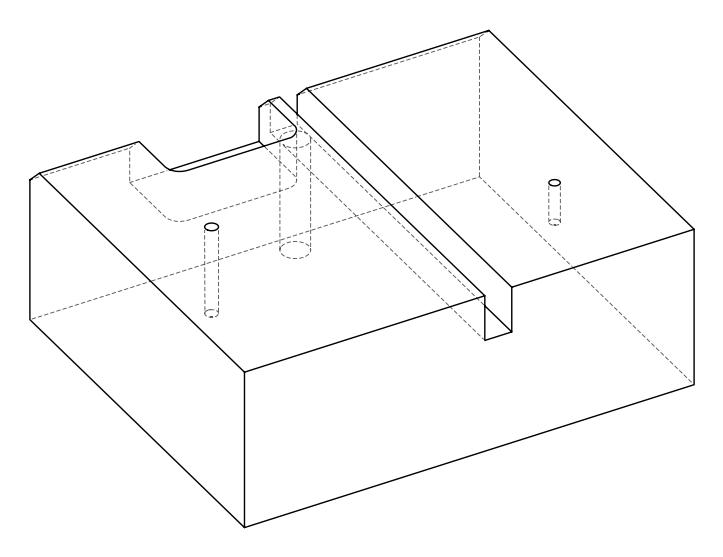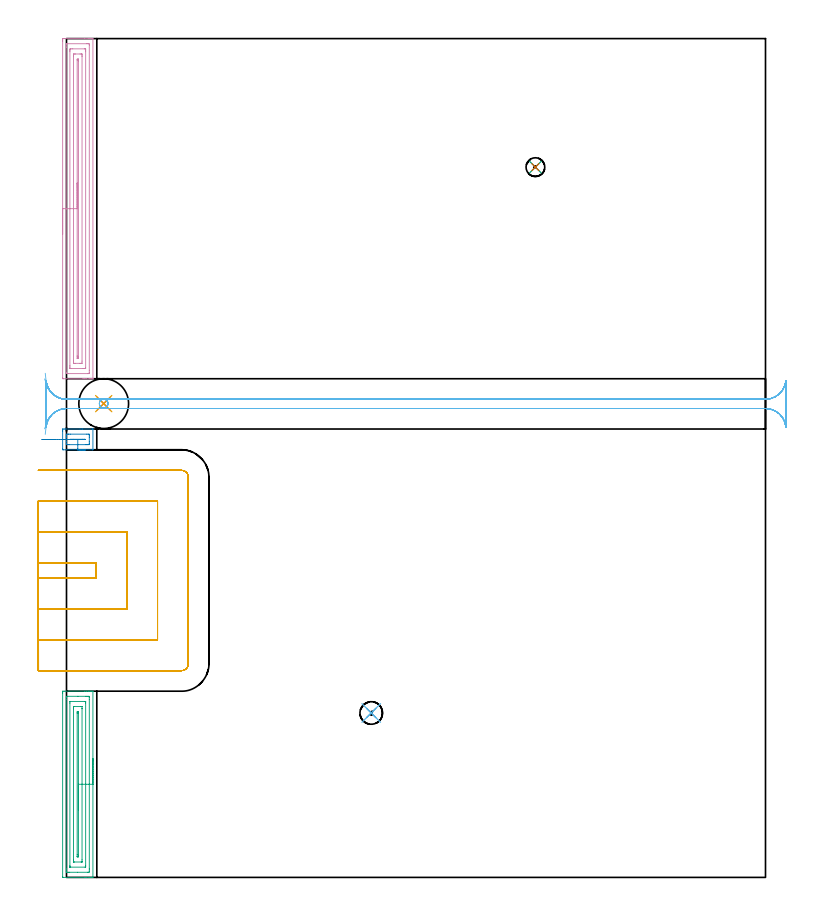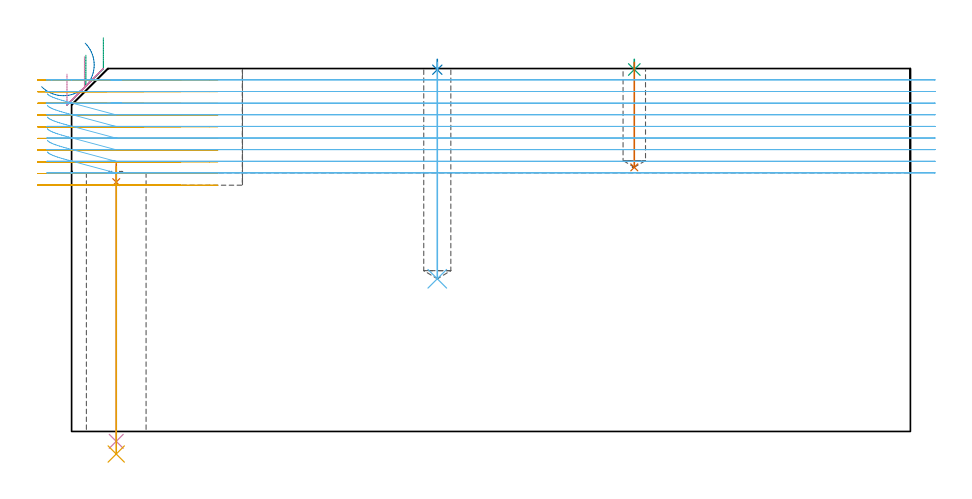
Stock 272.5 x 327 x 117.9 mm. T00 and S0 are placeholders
(PLAN: 12 operations, 6 tool changes, 37.8 min)
(1 SPOT_DRILL | STEP1HOLE | NXT0321_9005460120000 | 0.06 min | 4008 mm3)
(2 SPOT_DRILL_1 | STEP1POCKET | NXT0321_9005460120000 | 0.03 min | 1 mm3)
(3 SPOT_DRILL_2 | STEP1POCKET_1 | NXT0321_9005460120000 | 0.03 min | 0 mm3)
(4 DRILL_THROUGH_HOLE_INTO_CENTER | STEP1HOLE | NXT0301_065 | 0.37 min | 5676 mm3)
(5 DRILL_TO_ENLARGE_THROUGH_HOLE | STEP1HOLE | UGT0301_261 | 0.38 min | 25168 mm3)
(6 DRILL_BLIND_HOLE_INTO_CENTER | STEP1POCKET | UGT0301_204 | 0.28 min | 3990 mm3)
(7 DRILL_BLIND_HOLE_INTO_CENTER_1 | STEP1POCKET_1 | UGT0301_193 | 0.14 min | 1276 mm3)
(8 AREA_MILL | FG_CHAMFER_SURFACE | UGT0205_001 | 0.54 min | 1419 mm3)
(9 AREA_MILL_1 | FG_CHAMFER_SURFACE_1 | UGT0205_001 | 3.09 min | 5505 mm3)
(10 AREA_MILL_2 | FG_CHAMFER_SURFACE_2 | UGT0205_001 | 5.49 min | 9627 mm3)
(11 MILL_SLOT | SLOT_PARTIAL_RECTANGULAR | NXT0201_012 | Follow Part, ap 4, ae 75% | 15.38 min | 195191 mm3)
(12 MILL_RECTANGULAR_SLOT | SLOT_RECTANGULAR | NXT0201_012 | Follow Part, ap 4, ae 75% | 12.07 min | 170262 mm3)
(TOOL NXT0321_9005460120000 | NC Spot Drill, 142deg, 12mm, Carbide, Uncoated | D12 PA142 FL30 Z2)
(TOOL NXT0301_065 | Carbide Drill 9.4mm [860.1-0940-075A1-MM 2214] | D9.4 PA140 FL98 Z2)
(TOOL UGT0301_261 | Twist Drill 19.4 mm | D19.4 PA118 FL140 Z2)
(TOOL UGT0301_204 | Twist Drill 8.8 mm | D8.8 PA118 FL80 Z2)
(TOOL UGT0301_193 | Twist Drill 7.3 mm | D7.3 PA118 FL66 Z2)
(TOOL UGT0205_001 | Chamfer Mill 20 x 3 x 45 deg. | D20 FL50 Z2)
(TOOL NXT0201_012 | ENDMILL 16mm [2P460-1600-NA 1630] | D16 FL38 Z6)
(OP 1 SPOT_DRILL)
G17 G21 G94 G90
T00 M6
G54
G17 G0 G90 X14.5 Y184.7 S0 M3
G43 Z127.9 H0
G94 G81 G98 Z81. F250. R87.
G80
M5
M2
(OP 2 SPOT_DRILL_1)
G17 G21 G94 G90
T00 M6
G54
G17 G0 G90 X118.8 Y64.1 S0 M3
G43 Z127.9 H0
G94 G81 G98 Z117.521 F250. R120.9
G80
M5
M2
(OP 3 SPOT_DRILL_2)
G17 G21 G94 G90
T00 M6
G54
G17 G0 G90 X182.8 Y276.9 S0 M3
G43 Z127.9 H0
G94 G81 G98 Z117.586 F250. R120.9
G80
M5
M2
(OP 4 DRILL_THROUGH_HOLE_INTO_CENTER)
G17 G21 G94 G90
T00 M6
G54
G17 G0 G90 X14.5 Y184.7 S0 M3
G43 Z127.9 H1
G94 G73 G98 Z-3.211 F250. Q8.721 R86.
G80
M5
M2
(OP 5 DRILL_TO_ENLARGE_THROUGH_HOLE)
G17 G21 G94 G90
T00 M6
G54
G17 G0 G90 X14.5 Y184.7 S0 M3
G43 Z127.9 H0
G94 G73 G98 Z-7.328 F250. Q18.266 R86.
G80
M5
M2
(OP 6 DRILL_BLIND_HOLE_INTO_CENTER)
G17 G21 G94 G90
T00 M6
G54
G17 G0 G90 X118.8 Y64.1 S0 M3
G43 Z127.9 H0
G94 G81 G98 Z49.6 F250. R119.9
G80
M5
M2
(OP 7 DRILL_BLIND_HOLE_INTO_CENTER_1)
G17 G21 G94 G90
T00 M6
G54
G17 G0 G90 X182.8 Y276.9 S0 M3
G43 Z127.9 H0
G94 G81 G98 Z85.8 F250. R119.9
G80
M5
M2
(OP 8 AREA_MILL)
G17 G21 G94 G90
T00 M6
G54
G17 G0 G90 X4.411 Y166.7 S1061 M3
G43 Z127.9 H0
Z126.139
G94 G1 X5. Z125.496 F250.
X5.531 Z124.803
X5.999 Z124.067
X6.401 Z123.293
X6.735 Z122.487
X6.997 Z121.655
X7.185 Z120.803
X7.298 Z119.938
X7.336 Z119.067
X7.297 Z118.195
X7.183 Z117.33
X6.994 Z116.479
X6.731 Z115.647
X6.396 Z114.841
X5.993 Z114.067
X5.524 Z113.332
X4.993 Z112.64
X4.403 Z111.997
X-1.173 Z106.422
X-1.318 Y166.702 Z106.278
X-1.491 Y166.71 Z106.105
X-1.499 Y166.882 Z106.099
X-1.5 Y167.208 Z106.1
Y173.967
X-1.498 Y174.292 Z106.102
X-1.491 Y174.794 Z106.105
X-1.444 Y174.797 Z106.152
X-0.937 Y174.799 Z106.659
X-0.426 Y174.8 Z107.17
X5.289 Z112.883
X6.048 Z113.646
X6.179 Z113.777
X10.134 Z117.733
X10.284 Y174.793 Z117.878
X10.296 Y174.791 Z117.89
X10.3 Y174.735 Z117.9
Y166.765
X10.296 Y166.71 Z117.89
X10.284 Y166.707 Z117.878
X10.134 Y166.7 Z117.732
X6.048 Z113.646
X5.289 Z112.883
X4.403 Z111.997
X4.401 Y167.208 Z112.001
X4.403 Y168.7 Z112.003
X1.122 Z108.722
X0.842 Y168.701 Z108.442
X0.23 Y168.704 Z107.83
X-0.047 Y168.71 Z107.553
X-0.08 Y168.979 Z107.52
X-0.083 Y169.014 Z107.517
X-0.086 Y169.865 Z107.514
Y171.674
X-0.082 Y172.521 Z107.518
X-0.08 Y172.554 Z107.52
X-0.047 Y172.79 Z107.553
X0.564 Y172.798 Z108.164
X0.842 Y172.799 Z108.442
X1.451 Y172.8 Z109.051
X7.958 Y172.799 Z115.558
X8.57 Y172.797 Z116.17
X8.847 Y172.79 Z116.447
X8.88 Y172.521 Z116.48
X8.883 Y172.486 Z116.483
X8.886 Y171.636 Z116.486
Y169.826
X8.882 Y168.979 Z116.482
X8.88 Y168.946 Z116.48
X8.847 Y168.71 Z116.447
X8.236 Y168.702 Z115.836
X7.958 Y168.701 Z115.558
X7.349 Y168.7 Z114.949
X4.403 Z112.003
Y170.7
X2.671 Z110.271
X1.78 Y170.702 Z109.38
X1.732 Y170.707 Z109.332
X1.399 Y170.75 Z108.999
X1.686 Y170.795 Z109.286
X1.732 Y170.797 Z109.332
X2.571 Y170.8 Z110.171
X6.129 Z113.729
X7.02 Y170.798 Z114.62
X7.068 Y170.793 Z114.668
X7.401 Y170.75 Z115.001
X7.114 Y170.705 Z114.714
X7.068 Y170.703 Z114.668
X6.229 Y170.7 Z113.829
X4.403 Z112.003
X3.76 Z111.413
X3.067 Z110.882
X2.332 Z110.414
X1.558 Z110.011
X0.752 Z109.677
X-0.08 Z109.415
X-0.932 Z109.226
X-1.797 Z109.112
X-2.668 Z109.074
X-3.54 Z109.112
X-4.405 Z109.226
X-5.257 Z109.415
X-6.089 Z109.677
X-6.894 Z110.011
X-7.668 Z110.414
X-8.404 Z110.882
X-9.096 Z111.413
X-9.739 Z112.003
G0 Z127.9
M5
M2
(OP 9 AREA_MILL_1)
G17 G21 G94 G90
T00 M6
G54
G17 G0 G90 X10.3 Y46.3 S1061 M3
G43 Z127.9 H0
G94 G1 Y46.262 Z127.028 F250.
Y46.148 Z126.163
Y45.959 Z125.312
Y45.697 Z124.48
Y45.363 Z123.674
Y44.96 Z122.9
Y44.492 Z122.164
Y43.96 Z121.472
Y43.371 Z120.829
Y42.728 Z120.24
Y42.036 Z119.708
Y41.3 Z119.24
Y40.526 Z118.837
Y39.72 Z118.503
Y38.888 Z118.241
Y38.036 Z118.052
Y37.172 Z117.938
Y36.3 Z117.9
Y0.158
X10.297 Y0.01 Z117.888
X10.26 Y0.007 Z117.851
X9.9 Y0. Z117.499
X9.479 Z117.078
X8.847 Z116.442
X7.642 Z115.239
X7.068 Z114.662
X-1.224 Y0.001 Z106.373
X-1.492 Y0.01 Z106.106
X-1.499 Y0.277 Z106.099
Y0.301
X-1.5 Y71.668 Z106.1
X-1.499 Y71.995 Z106.101
X-1.494 Y72.554 Z106.104
X-1.492 Y72.592 Z106.106
X-0.937 Y72.6 Z106.661
X7.068 Z114.662
X7.642 Z115.239
X7.958 Z115.554
X8.532 Z116.128
X8.847 Z116.442
X9.479 Z117.078
X9.901 Z117.5
X10.26 Y72.593 Z117.851
X10.297 Y72.59 Z117.888
X10.3 Y72.442 Z117.9
Y36.3
X8.886 Z116.486
Y3.282
X8.884 Y2.389 Z116.484
X8.883 Y2.354 Z116.483
X8.847 Y2.01 Z116.447
X8.344 Y2.002 Z115.944
X4.343 Y2. Z111.943
X1.23 Z108.83
X0.842 Z108.442
X0.339 Y2.002 Z107.939
X-0.047 Y2.01 Z107.553
X-0.082 Y2.389 Z107.518
X-0.084 Y2.427 Z107.516
X-0.086 Y3.282 Z107.514
Y69.318
X-0.084 Y70.211 Z107.516
X-0.083 Y70.246 Z107.517
X-0.047 Y70.59 Z107.553
X0.456 Y70.598 Z108.056
X4.457 Y70.6 Z112.057
X7.57 Z115.17
X7.958 Z115.558
X8.461 Y70.598 Z116.061
X8.847 Y70.59 Z116.447
X8.882 Y70.211 Z116.482
X8.884 Y70.173 Z116.484
X8.886 Y69.318 Z116.486
Y36.3
X7.472 Z115.072
X7.471 Y4.662 Z115.071
X7.47 Y4.174 Z115.07
X7.468 Y4.073 Z115.068
X7.465 Y4.025 Z115.065
X7.46 Y4.01 Z115.06
X7.415 Y4.007 Z115.015
X7.241 Y4.001 Z114.841
X1.558 Z109.158
X1.443 Y4.003 Z109.043
X1.351 Y4.009 Z108.951
X1.334 Y4.012 Z108.934
X1.332 Y4.018 Z108.932
X1.33 Y4.039 Z108.93
X1.329 Y4.174 Z108.929
X1.328 Y4.579 Z108.928
X1.329 Y67.938 Z108.929
X1.33 Y68.426 Z108.93
X1.332 Y68.527 Z108.932
X1.335 Y68.575 Z108.935
X1.34 Y68.59 Z108.94
X1.385 Y68.593 Z108.985
X1.559 Y68.599 Z109.159
X7.242 Z114.842
X7.357 Y68.597 Z114.957
X7.449 Y68.591 Z115.049
X7.466 Y68.587 Z115.066
X7.468 Y68.582 Z115.068
X7.47 Y68.561 Z115.07
X7.471 Y68.426 Z115.071
X7.472 Y68.021 Z115.072
Y36.3
X6.057 Z113.657
Y6.851
X6.055 Y6.083 Z113.655
X6.053 Y6.031 Z113.653
X6.051 Y6.011 Z113.651
X6.031 Y6.009 Z113.631
X5.926 Y6.004 Z113.526
X5.714 Y6.001 Z113.314
X3.07 Z110.67
X2.87 Y6.003 Z110.47
X2.771 Y6.008 Z110.371
X2.751 Y6.01 Z110.351
X2.749 Y6.023 Z110.349
X2.746 Y6.061 Z110.346
X2.743 Y6.729 Z110.343
Y6.851
Y65.749
X2.745 Y66.517 Z110.345
X2.747 Y66.569 Z110.347
X2.749 Y66.589 Z110.349
X2.769 Y66.591 Z110.369
X2.874 Y66.596 Z110.474
X3.086 Y66.599 Z110.686
X5.73 Z113.33
X5.93 Y66.597 Z113.53
X6.029 Y66.592 Z113.629
X6.049 Y66.59 Z113.649
X6.051 Y66.577 Z113.651
X6.054 Y66.539 Z113.654
X6.057 Y65.871 Z113.657
Y65.749
Y36.3
X4.643 Z112.243
Y8.636
X4.641 Y8.394 Z112.241
X4.636 Y8.149 Z112.236
X4.631 Y8.01 Z112.231
X4.558 Y8.007 Z112.158
X4.4 Y8.006 Z112.
X4.19 Y8.01 Z111.79
X4.164 Y8.02 Z111.764
X4.161 Y8.1 Z111.761
X4.158 Y8.229 Z111.758
X4.157 Y8.88 Z111.757
Y63.964
X4.159 Y64.206 Z111.759
X4.164 Y64.451 Z111.764
X4.169 Y64.59 Z111.769
X4.242 Y64.593 Z111.842
X4.4 Y64.594 Z112.
X4.61 Y64.59 Z112.21
X4.636 Y64.58 Z112.236
X4.639 Y64.5 Z112.239
X4.642 Y64.37 Z112.242
X4.643 Y64.208 Z112.243
Y63.964
Y36.3
Y35.428 Z112.281
Y34.564 Z112.395
Y33.712 Z112.584
Y32.88 Z112.846
Y32.074 Z113.18
Y31.3 Z113.583
Y30.564 Z114.052
Y29.872 Z114.583
Y29.229 Z115.172
Y28.64 Z115.815
Y28.108 Z116.507
Y27.64 Z117.243
Y27.237 Z118.017
Y26.903 Z118.823
Y26.641 Z119.655
Y26.452 Z120.507
Y26.338 Z121.372
Y26.3 Z122.243
G0 Z127.9
M5
M2
(OP 10 AREA_MILL_2)
G17 G21 G94 G90
T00 M6
G54
G17 G0 G90 X-1.5 Y250.7 S1061 M3
G43 Z127.9 H0
Z116.1
G94 G1 Y250.738 Z115.228 F250.
Y250.852 Z114.363
Y251.041 Z113.512
Y251.303 Z112.68
Y251.637 Z111.874
Y252.04 Z111.1
Y252.508 Z110.364
Y253.04 Z109.672
Y253.629 Z109.029
Y254.272 Z108.44
Y254.964 Z107.908
Y255.7 Z107.44
Y256.474 Z107.037
Y257.28 Z106.703
Y258.112 Z106.441
Y258.964 Z106.252
Y259.828 Z106.138
Y260.7 Z106.1
Y326.051
X-1.499 Y326.379 Z106.101
X-1.494 Y326.939 Z106.104
X-1.492 Y326.992 Z106.106
X-0.937 Y327. Z106.661
X7.068 Z114.663
X8.5 Z116.096
X8.847 Z116.442
X9.542 Z117.142
X9.86 Z117.46
X10.256 Y326.993 Z117.847
X10.297 Y326.99 Z117.888
X10.3 Y326.825 Z117.9
Y194.575
X10.297 Y194.41 Z117.888
X10.256 Y194.407 Z117.847
X9.86 Y194.4 Z117.459
X9.542 Z117.142
X8.847 Z116.442
X7.61 Z115.207
X7.068 Z114.663
X6.45 Z114.045
X-1.208 Z106.389
X-1.492 Y194.41 Z106.106
X-1.499 Y194.693 Z106.099
Y194.71
X-1.5 Y260.7 Z106.1
X-0.086 Z107.514
Y323.698
X-0.085 Y324.591 Z107.515
X-0.083 Y324.628 Z107.517
X-0.047 Y324.99 Z107.553
X0.437 Y324.999 Z108.037
X7.958 Y325. Z115.558
X8.442 Y324.999 Z116.042
X8.847 Y324.99 Z116.447
X8.883 Y324.591 Z116.483
X8.885 Y324.553 Z116.485
X8.886 Y197.702 Z116.486
X8.885 Y196.809 Z116.485
X8.883 Y196.772 Z116.483
X8.847 Y196.41 Z116.447
X8.363 Y196.401 Z115.963
X0.842 Y196.4 Z108.442
X0.358 Y196.401 Z107.958
X-0.047 Y196.41 Z107.553
X-0.083 Y196.809 Z107.517
X-0.085 Y196.846 Z107.515
X-0.086 Y260.7 Z107.514
X1.328 Z108.928
X1.329 Y321.911 Z108.929
X1.331 Y322.314 Z108.931
X1.335 Y322.804 Z108.935
X1.349 Y322.99 Z108.949
X1.539 Y322.998 Z109.139
X1.732 Y322.999 Z109.332
X2.426 Y323. Z110.026
X7.068 Y322.999 Z114.668
X7.263 Y322.995 Z114.863
X7.392 Y322.99 Z114.992
X7.465 Y322.979 Z115.065
X7.467 Y322.939 Z115.067
X7.47 Y322.804 Z115.07
X7.471 Y322.399 Z115.071
X7.472 Y321.911 Z115.072
X7.471 Y198.596 Z115.071
X7.47 Y198.494 Z115.07
X7.468 Y198.445 Z115.068
X7.465 Y198.424 Z115.065
X7.455 Y198.41 Z115.055
X7.261 Y198.402 Z114.861
X7.068 Y198.401 Z114.668
X6.374 Y198.4 Z113.974
X1.732 Y198.401 Z109.332
X1.537 Y198.405 Z109.137
X1.408 Y198.41 Z109.008
X1.335 Y198.421 Z108.935
X1.333 Y198.461 Z108.933
X1.33 Y198.596 Z108.93
X1.329 Y199.001 Z108.929
X1.328 Y199.489 Z108.928
Y260.7
X2.743 Z110.343
Y320.124
X2.749 Y320.888 Z110.349
X2.754 Y320.99 Z110.354
X2.856 Y320.995 Z110.456
X3.074 Y320.998 Z110.674
X3.511 Y321. Z111.111
X5.289 Z112.889
X5.732 Y320.998 Z113.332
X5.944 Y320.995 Z113.544
X6.045 Y320.99 Z113.645
X6.05 Y320.92 Z113.65
X6.057 Y320.246 Z113.657
Y320.124
Y201.276
X6.051 Y200.512 Z113.651
X6.046 Y200.41 Z113.646
X5.944 Y200.405 Z113.544
X5.726 Y200.402 Z113.326
X5.289 Y200.4 Z112.889
X3.511 Z111.111
X3.068 Y200.402 Z110.668
X2.856 Y200.405 Z110.456
X2.755 Y200.41 Z110.355
X2.75 Y200.48 Z110.35
X2.743 Y201.154 Z110.343
Y201.276
Y260.7
X4.157 Z111.757
X4.158 Y318.58 Z111.758
X4.161 Y318.825 Z111.761
X4.164 Y318.979 Z111.764
X4.235 Y318.99 Z111.835
X4.4 Y318.995 Z112.
X4.632 Y318.997 Z112.232
X4.639 Y318.99 Z112.239
X4.641 Y318.987 Z112.241
X4.643 Y318.336 Z112.243
Y318.092
X4.642 Y202.82 Z112.242
X4.639 Y202.575 Z112.239
X4.636 Y202.421 Z112.236
X4.565 Y202.41 Z112.165
X4.4 Y202.405 Z112.
X4.168 Y202.403 Z111.768
X4.161 Y202.41 Z111.761
X4.159 Y202.412 Z111.759
X4.157 Y203.064 Z111.757
Y203.308
Y260.7
Y261.572 Z111.795
Y262.436 Z111.909
Y263.288 Z112.098
Y264.12 Z112.36
Y264.926 Z112.694
Y265.7 Z113.097
Y266.436 Z113.565
Y267.128 Z114.096
Y267.771 Z114.686
Y268.36 Z115.329
Y268.892 Z116.021
Y269.36 Z116.757
Y269.763 Z117.531
Y270.097 Z118.337
Y270.359 Z119.169
Y270.548 Z120.02
Y270.662 Z120.885
Y270.7 Z121.757
G0 Z127.9
M5
M2
(OP 11 MILL_SLOT)
G17 G21 G94 G90
T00 M6
G54
G17 G0 G90 X-11. Y116.588 S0 M3
G43 Z127.994 H1
Z114.194
G94 G1 X-8. Y116.6 F250.
X-7.862 F500.
X11.5
Y122.7
X-7.862
X-8.
X-11. Y122.712 F250.
Y104.582
X-8. Y104.6
X-7.862 F500.
X23.5
Y134.7
X-7.862
X-8.
X-11. Y134.718 F250.
Y92.565
X-8. Y92.599
X-7.862 Y92.6 F500.
X35.5
Y146.7
X-7.862
X-8. Y146.701
X-11. Y146.735 F250.
X-10.862 Y80.6
X-7.862
X44.8 F500.
G3 X47.5 Y83.3 R2.7
G1 Y156.
G3 X44.8 Y158.7 R2.7
G1 X-7.862
X-10.862 F250.
G0 X-11. Y116.6 Z110.395
G1 X-8.
X11.5 F500.
Y122.7
X-8.
X-11. F250.
Y104.6
X-8.
X23.5 F500.
Y134.7
X-8.
X-11. F250.
Y92.6
X-8.
X35.5 F500.
Y146.7
X-8.
X-11. F250.
Y80.6
X-8.
X44.8 F500.
G3 X47.5 Y83.3 R2.7
G1 Y156.
G3 X44.8 Y158.7 R2.7
G1 X-8.
X-11. F250.
G0 Y116.6 Z106.596
G1 X-8.
X11.5 F500.
Y122.7
X-8.
X-11. F250.
Y104.6
X-8.
X23.5 F500.
Y134.7
X-8.
X-11. F250.
Y92.6
X-8.
X35.5 F500.
Y146.7
X-8.
X-11. F250.
Y80.6
X-8.
X44.8 F500.
G3 X47.5 Y83.3 R2.7
G1 Y156.
G3 X44.8 Y158.7 R2.7
G1 X-8.
X-11. F250.
G0 Y116.6 Z102.796
G1 X-8.
X11.5 F500.
Y122.7
X-8.
X-11. F250.
Y104.6
X-8.
X23.5 F500.
Y134.7
X-8.
X-11. F250.
Y92.6
X-8.
X35.5 F500.
Y146.7
X-8.
X-11. F250.
Y80.6
X-8.
X44.8 F500.
G3 X47.5 Y83.3 R2.7
G1 Y156.
G3 X44.8 Y158.7 R2.7
G1 X-8.
X-11. F250.
G0 Y116.6 Z98.997
G1 X-8.
X11.5 F500.
Y122.7
X-8.
X-11. F250.
Y104.6
X-8.
X23.5 F500.
Y134.7
X-8.
X-11. F250.
Y92.6
X-8.
X35.5 F500.
Y146.7
X-8.
X-11. F250.
Y80.6
X-8.
X44.8 F500.
G3 X47.5 Y83.3 R2.7
G1 Y156.
G3 X44.8 Y158.7 R2.7
G1 X-8.
X-11. F250.
G0 Y116.6 Z95.197
G1 X-8.
X11.5 F500.
Y122.7
X-8.
X-11. F250.
Y104.6
X-8.
X23.5 F500.
Y134.7
X-8.
X-11. F250.
Y92.6
X-8.
X35.5 F500.
Y146.7
X-8.
X-11. F250.
Y80.6
X-8.
X44.8 F500.
G3 X47.5 Y83.3 R2.7
G1 Y156.
G3 X44.8 Y158.7 R2.7
G1 X-8.
X-11. F250.
G0 Y116.6 Z91.398
G1 X-8.
X11.5 F500.
Y122.7
X-8.
X-11. F250.
Y104.6
X-8.
X23.5 F500.
Y134.7
X-8.
X-11. F250.
Y92.6
X-8.
X35.5 F500.
Y146.7
X-8.
X-11. F250.
Y80.6
X-8.
X44.8 F500.
G3 X47.5 Y83.3 R2.7
G1 Y156.
G3 X44.8 Y158.7 R2.7
G1 X-8.
X-11. F250.
G0 Y116.6 Z87.599
G1 X-8.
X11.5 F500.
Y122.7
X-8.
X-11. F250.
Y104.6
X-8.
X23.5 F500.
Y134.7
X-8.
X-11. F250.
Y92.6
X-8.
X35.5 F500.
Y146.7
X-8.
X-11. F250.
Y80.6
X-8.
X44.8 F500.
G3 X47.5 Y83.3 R2.7
G1 Y156.
G3 X44.8 Y158.7 R2.7
G1 X-8.
X-11. F250.
G0 Y116.6 Z83.799
G1 X-8.
X11.5 F500.
Y122.7
X-8.
X-11. F250.
Y104.6
X-8.
X23.5 F500.
Y134.7
X-8.
X-11. F250.
Y92.6
X-8.
X35.5 F500.
Y146.7
X-8.
X-11. F250.
Y80.6
X-8.
X44.8 F500.
G3 X47.5 Y83.3 R2.7
G1 Y156.
G3 X44.8 Y158.7 R2.7
G1 X-8.
X-11. F250.
G0 Y116.6 Z80.
G1 X-8.
X11.5 F500.
Y122.7
X-8.
X-11. F250.
Y104.6
X-8.
X23.5 F500.
Y134.7
X-8.
X-11. F250.
Y92.6
X-8.
X35.5 F500.
Y146.7
X-8.
X-11. F250.
Y80.6
X-8.
X44.8 F500.
G3 X47.5 Y83.3 R2.7
G1 Y156.
G3 X44.8 Y158.7 R2.7
G1 X-8.
X-11. F250.
G0 Z127.994
M5
M2
(OP 12 MILL_RECTANGULAR_SLOT)
G17 G21 G94 G90
T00 M6
G54
G17 G0 G90 X-8.217 Y177.14 S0 M3
G43 Z127.994 H1
Z114.217
G94 G1 X-6.435 Y179.553 F250.
G2 X0. Y182.8 R8. F500.
G1 X272.5
G2 X280.47 Y175.492 R8.
G1 X280.5
Y193.708
X280.47
G2 X272.5 Y186.4 R8.
G1 X14.685
X14.684 Y186.39
G2 X13.264 Y183.532 R-1.7
G3 X13.003 Y183.781 R8.
G1 X12.95 Y183.958
G2 X12.891 Y184.151 R2.569
X12.901 Y185.277 R1.7
G3 X12.994 Y185.62 R8.
X13.203 Y185.811 R8.
G1 X13.315 Y185.919
G2 X14.316 Y186.39 R1.7
G1 X14.315 Y186.4
X0.
G2 X-6.441 Y189.655 R8.
G1 X-8.22 Y192.071 F250.
G0 X-8.544 Y174.872 Z110.44
G1 X-7.467 Y177.672
G2 X0. Y182.8 R8. F500.
G1 X272.5
G2 X280.47 Y175.492 R8.
G1 X280.5
Y193.708
X280.47
G2 X272.5 Y186.4 R8.
G1 X14.685
X14.684 Y186.39
G2 X14.316 Y186.39 R-1.7
G1 X14.315 Y186.4
X0.
G2 X-7.467 Y191.529 R8.
G1 X-8.544 Y194.33 F250.
G0 X-8.287 Y172.718 Z106.662
G1 X-7.949 Y175.699
G2 X0. Y182.8 R8. F500.
G1 X272.5
G2 X280.47 Y175.492 R8.
G1 X280.5
Y193.708
X280.47
G2 X272.5 Y186.4 R8.
G1 X14.685
X14.684 Y186.39
G2 X14.316 Y186.39 R-1.7
G1 X14.315 Y186.4
X0.
G2 X-7.952 Y193.527 R8.
G1 X-8.28 Y196.509 F250.
G0 Z127.994
X-7.842 Y192.818
Z109.662
G1 X-7.819 Y192.683 Z109.626
X-7.622 Y191.955 Z109.424
X-7.358 Y191.248 Z109.222
X-7.029 Y190.57 Z109.02
X-6.638 Y189.926 Z108.817
X-6.187 Y189.321 Z108.615
X-5.682 Y188.761 Z108.413
X-5.126 Y188.252 Z108.211
X-4.525 Y187.797 Z108.009
X-3.883 Y187.4 Z107.807
X-3.208 Y187.066 Z107.605
X-2.503 Y186.796 Z107.403
X-1.777 Y186.595 Z107.201
X-1.034 Y186.462 Z106.999
X-0.283 Y186.4 Z106.797
X14.315 Z102.885
X0. F500.
G2 X-7.97 Y193.708 R8.
G1 X-8.
Y175.492
X-7.97
G2 X0. Y182.8 R8.
G1 X272.5
G2 X280.47 Y175.492 R8.
G1 X280.5
Y193.708
X280.47
G2 X272.5 Y186.4 R8.
G1 X14.685
X11.685 F250.
G0 Z127.994
X-7.842 Y192.818
Z105.885
G1 X-7.819 Y192.683 Z105.849
X-7.622 Y191.955 Z105.647
X-7.358 Y191.248 Z105.444
X-7.029 Y190.57 Z105.242
X-6.638 Y189.926 Z105.04
X-6.187 Y189.321 Z104.838
X-5.682 Y188.761 Z104.636
X-5.126 Y188.252 Z104.434
X-4.525 Y187.797 Z104.232
X-3.883 Y187.4 Z104.03
X-3.208 Y187.066 Z103.828
X-2.503 Y186.796 Z103.626
X-1.777 Y186.595 Z103.424
X-1.034 Y186.462 Z103.222
X-0.283 Y186.4 Z103.02
X14.315 Z99.108
X0. F500.
G2 X-7.97 Y193.708 R8.
G1 X-8.
Y175.492
X-7.97
G2 X0. Y182.8 R8.
G1 X272.5
G2 X280.47 Y175.492 R8.
G1 X280.5
Y193.708
X280.47
G2 X272.5 Y186.4 R8.
G1 X14.685
X11.685 F250.
G0 Z127.994
X-7.842 Y192.818
Z102.108
G1 X-7.819 Y192.683 Z102.071
X-7.622 Y191.955 Z101.869
X-7.358 Y191.248 Z101.667
X-7.029 Y190.57 Z101.465
X-6.638 Y189.926 Z101.263
X-6.187 Y189.321 Z101.061
X-5.682 Y188.761 Z100.859
X-5.126 Y188.252 Z100.657
X-4.525 Y187.797 Z100.455
X-3.883 Y187.4 Z100.253
X-3.208 Y187.066 Z100.051
X-2.503 Y186.796 Z99.849
X-1.777 Y186.595 Z99.647
X-1.034 Y186.462 Z99.445
X-0.283 Y186.4 Z99.243
X14.315 Z95.331
X0. F500.
G2 X-7.97 Y193.708 R8.
G1 X-8.
Y175.492
X-7.97
G2 X0. Y182.8 R8.
G1 X272.5
G2 X280.47 Y175.492 R8.
G1 X280.5
Y193.708
X280.47
G2 X272.5 Y186.4 R8.
G1 X14.685
X11.685 F250.
G0 Z127.994
X-7.842 Y192.818
Z98.331
G1 X-7.819 Y192.683 Z98.294
X-7.622 Y191.955 Z98.092
X-7.358 Y191.248 Z97.89
X-7.029 Y190.57 Z97.688
X-6.638 Y189.926 Z97.486
X-6.187 Y189.321 Z97.284
X-5.682 Y188.761 Z97.082
X-5.126 Y188.252 Z96.88
X-4.525 Y187.797 Z96.678
X-3.883 Y187.4 Z96.476
X-3.208 Y187.066 Z96.274
X-2.503 Y186.796 Z96.072
X-1.777 Y186.595 Z95.87
X-1.034 Y186.462 Z95.668
X-0.283 Y186.4 Z95.466
X14.315 Z91.554
X0. F500.
G2 X-7.97 Y193.708 R8.
G1 X-8.
Y175.492
X-7.97
G2 X0. Y182.8 R8.
G1 X272.5
G2 X280.47 Y175.492 R8.
G1 X280.5
Y193.708
X280.47
G2 X272.5 Y186.4 R8.
G1 X14.685
X11.685 F250.
G0 Z127.994
X-7.842 Y192.818
Z94.554
G1 X-7.819 Y192.683 Z94.517
X-7.622 Y191.955 Z94.315
X-7.358 Y191.248 Z94.113
X-7.029 Y190.57 Z93.911
X-6.638 Y189.926 Z93.709
X-6.187 Y189.321 Z93.507
X-5.682 Y188.761 Z93.305
X-5.126 Y188.252 Z93.103
X-4.525 Y187.797 Z92.901
X-3.883 Y187.4 Z92.699
X-3.208 Y187.066 Z92.497
X-2.503 Y186.796 Z92.295
X-1.777 Y186.595 Z92.093
X-1.034 Y186.462 Z91.891
X-0.283 Y186.4 Z91.689
X14.315 Z87.777
X0. F500.
G2 X-7.97 Y193.708 R8.
G1 X-8.
Y175.492
X-7.97
G2 X0. Y182.8 R8.
G1 X272.5
G2 X280.47 Y175.492 R8.
G1 X280.5
Y193.708
X280.47
G2 X272.5 Y186.4 R8.
G1 X14.685
X11.685 F250.
G0 Z127.994
X-7.842 Y192.818
Z90.777
G1 X-7.819 Y192.683 Z90.74
X-7.622 Y191.955 Z90.538
X-7.358 Y191.248 Z90.336
X-7.029 Y190.57 Z90.134
X-6.638 Y189.926 Z89.932
X-6.187 Y189.321 Z89.73
X-5.682 Y188.761 Z89.528
X-5.126 Y188.252 Z89.326
X-4.525 Y187.797 Z89.124
X-3.883 Y187.4 Z88.922
X-3.208 Y187.066 Z88.72
X-2.503 Y186.796 Z88.518
X-1.777 Y186.595 Z88.316
X-1.034 Y186.462 Z88.114
X-0.283 Y186.4 Z87.912
X14.315 Z84.
X0. F500.
G2 X-7.97 Y193.708 R8.
G1 X-8.
Y175.492
X-7.97
G2 X0. Y182.8 R8.
G1 X272.5
G2 X280.47 Y175.492 R8.
G1 X280.5
Y193.708
X280.47
G2 X272.5 Y186.4 R8.
G1 X14.685
X11.685 F250.
G0 Z127.994
M5
M2
